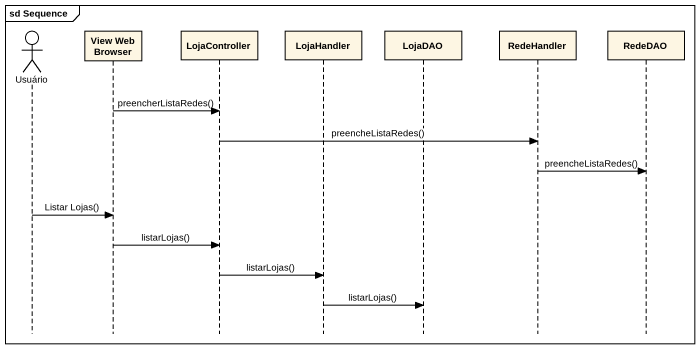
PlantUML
@startuml
mainframe sd Sequence
hide footbox
actor Usuário
participant "View Web Browser" as View_Web_Browser
participant LojaController
participant LojaHandler
participant LojaDAO
participant RedeHandler
participant RedeDAO

View_Web_Browser -> LojaController : preencherListaRedes()
LojaController -> RedeHandler : preencheListaRedes()
RedeHandler -> RedeDAO : preencheListaRedes()
Usuário -> View_Web_Browser : Listar Lojas()
View_Web_Browser -> LojaController : listarLojas()
LojaController -> LojaHandler : listarLojas()
LojaHandler -> LojaDAO : listarLojas()
@enduml
